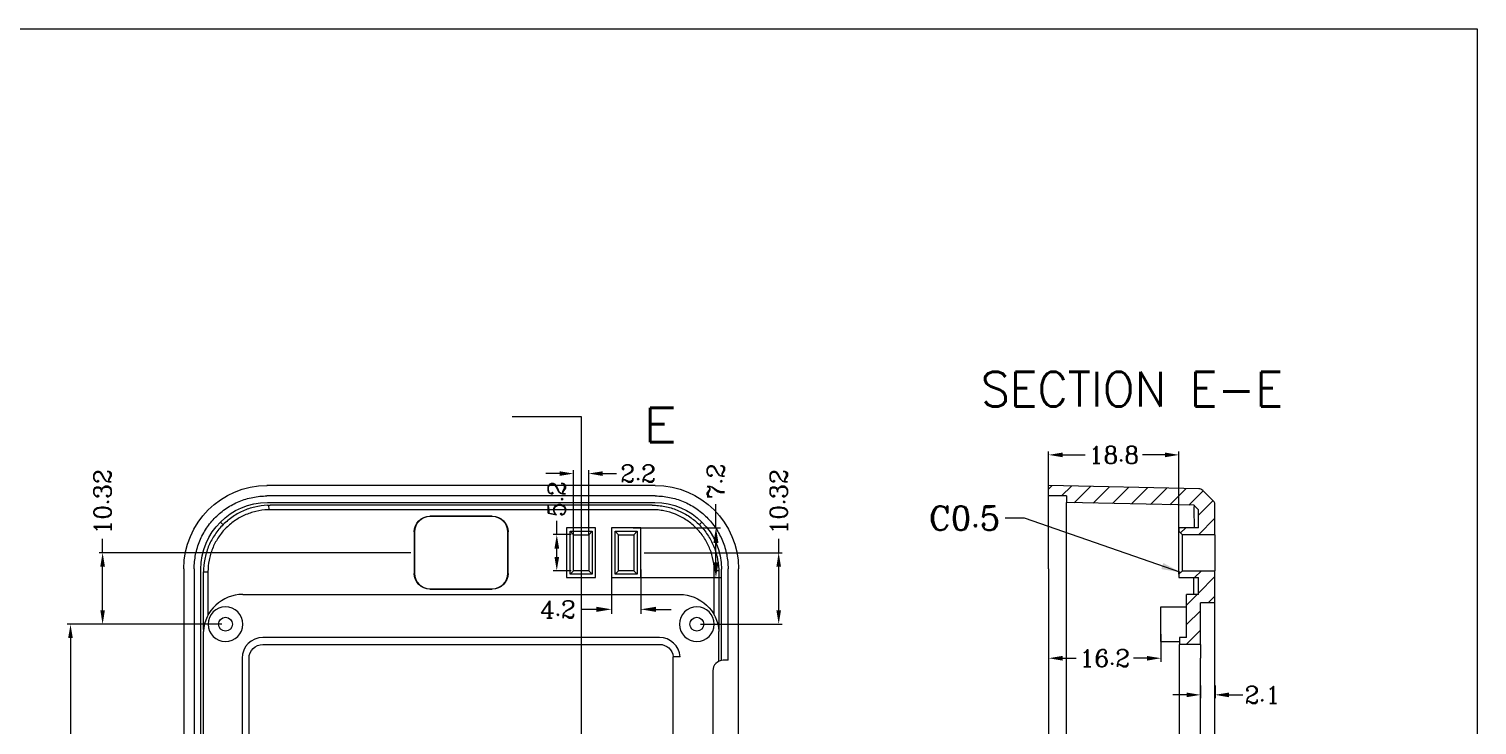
# Model space of a CAD drawing. Header units: millimetres. Extents: x -9806 to -9403, y -2852 to -2311.
# Drawn here: x -9611.5 to -9402.7, y -2411.7 to -2311.3 of the extents above; entities that cross this region are included whole.
import ezdxf
from ezdxf.lldxf.tags import DXFTag

# ---------------------------------------------------------------- set-up
doc = ezdxf.new("R2010")
doc.units = ezdxf.units.MM
doc.layers.get('0').update_dxf_attribs({"linetype": 'CONTINUOUS'})
doc.layers.get('Defpoints').update_dxf_attribs({"linetype": 'CONTINUOUS'})
doc.layers.add('5', color=7, linetype='CONTINUOUS', true_color=0xffffff)
doc.layers.add('dim', color=82, linetype='CONTINUOUS', lineweight=9)
doc.styles.add('DEFAULT', font='simplex.shx')
doc.styles.add('ROMANC', font='romanc.shx', dxfattribs={"bigfont": 'gbcbig.shx'})
tags = doc.linetypes.add('PHANTOM', pattern=[50.5, 18, -6.5, 6.5, -6.5, 6.5, -6.5]).pattern_tags.tags
tags[14:15] = [DXFTag(74, 4), DXFTag(75, 0), DXFTag(340, '0'), DXFTag(46, 0.0), DXFTag(50, 0.0), DXFTag(44, 0.0), DXFTag(45, 0.0)]
tags[12:13] = [DXFTag(74, 4), DXFTag(75, 0), DXFTag(340, '0'), DXFTag(46, 0.0), DXFTag(50, 0.0), DXFTag(44, 0.0), DXFTag(45, 0.0)]
tags[10:11] = [DXFTag(74, 4), DXFTag(75, 0), DXFTag(340, '0'), DXFTag(46, 0.0), DXFTag(50, 0.0), DXFTag(44, 0.0), DXFTag(45, 0.0)]
tags[8:9] = [DXFTag(74, 4), DXFTag(75, 0), DXFTag(340, '0'), DXFTag(46, 0.0), DXFTag(50, 0.0), DXFTag(44, 0.0), DXFTag(45, 0.0)]
tags[6:7] = [DXFTag(74, 4), DXFTag(75, 0), DXFTag(340, '0'), DXFTag(46, 0.0), DXFTag(50, 0.0), DXFTag(44, 0.0), DXFTag(45, 0.0)]
tags[4:5] = [DXFTag(74, 4), DXFTag(75, 0), DXFTag(340, '0'), DXFTag(46, 0.0), DXFTag(50, 0.0), DXFTag(44, 0.0), DXFTag(45, 0.0)]
doc.dimstyles.new('YanXiu', dxfattribs={"dimtxt": 2.5, "dimasz": 2.2, "dimexe": 0.66, "dimexo": 0.66, "dimgap": 0.66, "dimtad": 0, "dimdsep": 46, "dimtxsty": 'ROMANC', "dimcen": 0, "dimclrd": 256, "dimclre": 131, "dimclrt": 42, "dimazin": 2, "dimtfac": 1, "dimtofl": 0, "dimtmove": 0, "dimatfit": 3, "dimfxl": 0, "dimlwd": 5, "dimlwe": 5, "dimarcsym": 0})

# ---------------------------------------------------------------- blocks, each defined once
blk = doc.blocks.new('ASSORTED_DRAFT10')
at = {"color": 32}
blk.add_solid([(1526.96, 987.56), (1530.96, 988.09), (1530.96, 987.04), (1526.96, 987.56)], dxfattribs=at)
blk = doc.blocks.new('*D40')
at = {"lineweight": 5}
for p, q in [((-3175.29, -1916.9), (-3175.29, -1913.49)), ((-3175.29, -1921.9), (-3175.29, -1919.1))]:
    blk.add_line(p, q, dxfattribs=at)
at = {"color": 131, "lineweight": 5}
for p, q in [((-3187.24, -1916.9), (-3174.63, -1916.9)), ((-3187.73, -1924.1), (-3174.63, -1924.1))]:
    blk.add_line(p, q, dxfattribs=at)
for points in [[(-3175.65, -1919.1), (-3174.92, -1919.1), (-3175.29, -1916.9)], [(-3175.65, -1921.9), (-3174.92, -1921.9), (-3175.29, -1924.1)]]:
    blk.add_solid(points)
at = {"layer": 'Defpoints', "color": 0}
for p in [(-3187.9, -1916.9), (-3175.29, -1916.9), (-3188.39, -1924.1)]:
    blk.add_point(p, dxfattribs=at)
at = {"color": 42, "insert": (-3175.29, -1910.21), "char_height": 2.5, "attachment_point": 5, "rotation": 90, "style": 'ROMANC'}
blk.add_mtext('7.2', dxfattribs=at)
blk = doc.blocks.new('*D41')
at = {"color": 131, "lineweight": 5}
for p, q in [((-3190.34, -1922.92), (-3190.34, -1929.33)), ((-3186.14, -1922.92), (-3186.14, -1929.33))]:
    blk.add_line(p, q, dxfattribs=at)
at = {"lineweight": 5}
for p, q in [((-3192.54, -1928.67), (-3194.74, -1928.67)), ((-3183.94, -1928.67), (-3181.74, -1928.67))]:
    blk.add_line(p, q, dxfattribs=at)
for points in [[(-3192.54, -1928.3), (-3192.54, -1929.04), (-3190.34, -1928.67)], [(-3183.94, -1928.3), (-3183.94, -1929.04), (-3186.14, -1928.67)]]:
    blk.add_solid(points)
at = {"layer": 'Defpoints', "color": 0}
for p in [(-3190.34, -1922.26), (-3186.14, -1922.26), (-3190.34, -1928.67)]:
    blk.add_point(p, dxfattribs=at)
at = {"color": 42, "insert": (-3198.08, -1928.67), "char_height": 2.5, "attachment_point": 5, "style": 'ROMANC'}
blk.add_mtext('4.2', dxfattribs=at)
blk = doc.blocks.new('*D8')
at = {"layer": 'Defpoints', "color": 0}
for p in [(-3198.25, -1917.9), (-3195.65, -1917.9), (-3195.65, -1923.1)]:
    blk.add_point(p, dxfattribs=at)
at = {"layer": 'dim', "lineweight": 5}
for p, q in [((-3198.25, -1917.9), (-3198.25, -1915.9)), ((-3198.25, -1921.1), (-3198.25, -1919.9))]:
    blk.add_line(p, q, dxfattribs=at)
at = {"layer": 'dim', "color": 131, "lineweight": 5}
for p, q in [((-3196.15, -1917.9), (-3198.75, -1917.9)), ((-3196.15, -1923.1), (-3198.75, -1923.1))]:
    blk.add_line(p, q, dxfattribs=at)
at = {"layer": 'dim'}
for points in [[(-3198.58, -1919.9), (-3197.91, -1919.9), (-3198.25, -1917.9)], [(-3198.58, -1921.1), (-3197.91, -1921.1), (-3198.25, -1923.1)]]:
    blk.add_solid(points, dxfattribs=at)
at = {"layer": 'dim', "color": 42, "insert": (-3198.25, -1912.78), "char_height": 2.5, "attachment_point": 5, "rotation": 90, "style": 'ROMANC'}
blk.add_mtext('5.2', dxfattribs=at)
blk = doc.blocks.new('*D9')
at = {"layer": 'Defpoints', "color": 0}
for p in [(-3193.64, -1909.09), (-3195.84, -1918.52), (-3193.64, -1918.52)]:
    blk.add_point(p, dxfattribs=at)
at = {"layer": 'dim', "lineweight": 5}
for p, q in [((-3197.84, -1909.09), (-3199.84, -1909.09)), ((-3191.64, -1909.09), (-3189.64, -1909.09))]:
    blk.add_line(p, q, dxfattribs=at)
at = {"layer": 'dim', "color": 131, "lineweight": 5}
for p, q in [((-3195.84, -1918.02), (-3195.84, -1908.59)), ((-3193.64, -1918.02), (-3193.64, -1908.59))]:
    blk.add_line(p, q, dxfattribs=at)
at = {"layer": 'dim'}
for points in [[(-3197.84, -1908.76), (-3197.84, -1909.43), (-3195.84, -1909.09)], [(-3191.64, -1908.76), (-3191.64, -1909.43), (-3193.64, -1909.09)]]:
    blk.add_solid(points, dxfattribs=at)
at = {"layer": 'dim', "color": 42, "insert": (-3186.52, -1909.09), "char_height": 2.5, "attachment_point": 5, "style": 'ROMANC'}
blk.add_mtext('2.2', dxfattribs=at)
blk = doc.blocks.new('*D10')
at = {"layer": 'Defpoints', "color": 0}
for p in [(-3127.3, -1906.4), (-3127.3, -1920.91), (-3108.5, -1919.87)]:
    blk.add_point(p, dxfattribs=at)
at = {"layer": 'dim', "color": 131, "lineweight": 5}
for p, q in [((-3127.3, -1920.41), (-3127.3, -1905.9)), ((-3108.5, -1919.37), (-3108.5, -1905.9))]:
    blk.add_line(p, q, dxfattribs=at)
at = {"layer": 'dim', "lineweight": 5}
for p, q in [((-3125.3, -1906.4), (-3122.03, -1906.4)), ((-3110.5, -1906.4), (-3113.77, -1906.4))]:
    blk.add_line(p, q, dxfattribs=at)
at = {"layer": 'dim'}
for points in [[(-3125.3, -1906.06), (-3125.3, -1906.73), (-3127.3, -1906.4)], [(-3110.5, -1906.06), (-3110.5, -1906.73), (-3108.5, -1906.4)]]:
    blk.add_solid(points, dxfattribs=at)
at = {"layer": 'dim', "color": 42, "insert": (-3117.9, -1906.4), "char_height": 2.5, "attachment_point": 5, "style": 'ROMANC'}
blk.add_mtext('18.8', dxfattribs=at)
blk = doc.blocks.new('*D11')
at = {"layer": 'Defpoints', "color": 0}
for p in [(-3111.1, -1931.74), (-3127.3, -1933.26), (-3127.3, -1935.72)]:
    blk.add_point(p, dxfattribs=at)
at = {"layer": 'dim', "color": 131, "lineweight": 5}
for p, q in [((-3127.3, -1933.76), (-3127.3, -1936.22)), ((-3111.1, -1932.24), (-3111.1, -1936.22))]:
    blk.add_line(p, q, dxfattribs=at)
at = {"layer": 'dim', "lineweight": 5}
for p, q in [((-3125.3, -1935.72), (-3123.33, -1935.72)), ((-3113.1, -1935.72), (-3115.07, -1935.72))]:
    blk.add_line(p, q, dxfattribs=at)
at = {"layer": 'dim'}
for points in [[(-3125.3, -1935.39), (-3125.3, -1936.06), (-3127.3, -1935.72)], [(-3113.1, -1935.39), (-3113.1, -1936.06), (-3111.1, -1935.72)]]:
    blk.add_solid(points, dxfattribs=at)
at = {"layer": 'dim', "color": 42, "insert": (-3119.2, -1935.72), "char_height": 2.5, "attachment_point": 5, "style": 'ROMANC'}
blk.add_mtext('16.2', dxfattribs=at)
blk = doc.blocks.new('*D12')
at = {"layer": 'Defpoints', "color": 0}
for p in [(-3105.4, -1939.17), (-3103.3, -1939.17), (-3103.3, -1941)]:
    blk.add_point(p, dxfattribs=at)
at = {"layer": 'dim', "color": 131, "lineweight": 5}
for p, q in [((-3105.4, -1939.67), (-3105.4, -1941.5)), ((-3103.3, -1939.67), (-3103.3, -1941.5))]:
    blk.add_line(p, q, dxfattribs=at)
at = {"layer": 'dim', "lineweight": 5}
for p, q in [((-3107.4, -1941), (-3109.4, -1941)), ((-3101.3, -1941), (-3099.3, -1941))]:
    blk.add_line(p, q, dxfattribs=at)
at = {"layer": 'dim'}
for points in [[(-3107.4, -1940.67), (-3107.4, -1941.34), (-3105.4, -1941)], [(-3101.3, -1940.67), (-3101.3, -1941.34), (-3103.3, -1941)]]:
    blk.add_solid(points, dxfattribs=at)
at = {"layer": 'dim', "color": 42, "insert": (-3096.48, -1941), "char_height": 2.5, "attachment_point": 5, "style": 'ROMANC'}
blk.add_mtext('2.1', dxfattribs=at)
blk = doc.blocks.new('*D57')
at = {"layer": 'Defpoints', "color": 0}
for p in [(-3268.39, -1930.82), (-3246.04, -1930.82), (-3256.15, -1975.82)]:
    blk.add_point(p, dxfattribs=at)
at = {"layer": 'dim', "color": 131, "lineweight": 5}
for p, q in [((-3246.54, -1930.82), (-3268.89, -1930.82)), ((-3256.65, -1975.82), (-3268.89, -1975.82))]:
    blk.add_line(p, q, dxfattribs=at)
at = {"layer": 'dim', "lineweight": 5}
for p, q in [((-3268.39, -1932.82), (-3268.39, -1950.74)), ((-3268.39, -1973.82), (-3268.39, -1955.9))]:
    blk.add_line(p, q, dxfattribs=at)
at = {"layer": 'dim'}
for points in [[(-3268.73, -1932.82), (-3268.06, -1932.82), (-3268.39, -1930.82)], [(-3268.73, -1973.82), (-3268.06, -1973.82), (-3268.39, -1975.82)]]:
    blk.add_solid(points, dxfattribs=at)
at = {"layer": 'dim', "color": 42, "insert": (-3268.39, -1953.32), "char_height": 2.5, "attachment_point": 5, "rotation": 90, "style": 'ROMANC'}
blk.add_mtext('45', dxfattribs=at)
blk = doc.blocks.new('*D62')
at = {"layer": 'Defpoints', "color": 0}
for p in [(-3186.14, -1920.5), (-3166.24, -1920.5), (-3178.04, -1930.82)]:
    blk.add_point(p, dxfattribs=at)
at = {"layer": 'dim', "lineweight": 5}
for p, q in [((-3166.24, -1920.5), (-3166.24, -1918.5)), ((-3166.24, -1928.82), (-3166.24, -1922.5))]:
    blk.add_line(p, q, dxfattribs=at)
at = {"layer": 'dim', "color": 131, "lineweight": 5}
for p, q in [((-3185.64, -1920.5), (-3165.74, -1920.5)), ((-3177.54, -1930.82), (-3165.74, -1930.82))]:
    blk.add_line(p, q, dxfattribs=at)
at = {"layer": 'dim'}
for points in [[(-3166.57, -1922.5), (-3165.91, -1922.5), (-3166.24, -1920.5)], [(-3166.57, -1928.82), (-3165.91, -1928.82), (-3166.24, -1930.82)]]:
    blk.add_solid(points, dxfattribs=at)
at = {"layer": 'dim', "color": 42, "insert": (-3166.24, -1913.18), "char_height": 2.5, "attachment_point": 5, "rotation": 90, "style": 'ROMANC'}
blk.add_mtext('10.32', dxfattribs=at)
blk = doc.blocks.new('*D63')
at = {"layer": 'Defpoints', "color": 0}
for p in [(-3263.76, -1920.5), (-3218.8, -1920.5), (-3246.04, -1930.82)]:
    blk.add_point(p, dxfattribs=at)
at = {"layer": 'dim', "lineweight": 5}
for p, q in [((-3263.76, -1920.5), (-3263.76, -1918.5)), ((-3263.76, -1928.82), (-3263.76, -1922.5))]:
    blk.add_line(p, q, dxfattribs=at)
at = {"layer": 'dim', "color": 131, "lineweight": 5}
for p, q in [((-3219.3, -1920.5), (-3264.26, -1920.5)), ((-3246.54, -1930.82), (-3264.26, -1930.82))]:
    blk.add_line(p, q, dxfattribs=at)
at = {"layer": 'dim'}
for points in [[(-3264.09, -1922.5), (-3263.43, -1922.5), (-3263.76, -1920.5)], [(-3264.09, -1928.82), (-3263.43, -1928.82), (-3263.76, -1930.82)]]:
    blk.add_solid(points, dxfattribs=at)
at = {"layer": 'dim', "color": 42, "insert": (-3263.76, -1913.18), "char_height": 2.5, "attachment_point": 5, "rotation": 90, "style": 'ROMANC'}
blk.add_mtext('10.32', dxfattribs=at)

msp = doc.modelspace()

# ---------------------------------------------------------------- linework, layer by layer
at = {"color": 7, "linetype": 'Continuous'}
for p, q in [((-9464.468, -2377.709), (-9463.938, -2377.179)), ((-9462.613, -2378.668), (-9461.181, -2377.237)), ((-9460.776, -2379.646), (-9458.425, -2377.294)), ((-9458.019, -2379.703), (-9455.668, -2377.352)), ((-9455.263, -2379.761), (-9452.912, -2377.41)), ((-9452.506, -2379.819), (-9450.155, -2377.468)), ((-9449.75, -2379.877), (-9447.398, -2377.525)), ((-9446.993, -2379.934), (-9444.642, -2377.583)), ((-9444.236, -2379.992), (-9442.173, -2377.929)), ((-9442.868, -2381.438), (-9440.781, -2379.351)), ((-9445.423, -2383.993), (-9444.679, -2383.249)), ((-9442.864, -2384.249), (-9440.468, -2381.852)), ((-9443.436, -2390.449), (-9442.436, -2389.449)), ((-9442.868, -2392.695), (-9440.468, -2390.295)), ((-9444.568, -2394.395), (-9443.045, -2392.873)), ((-9441.431, -2394.073), (-9440.468, -2393.11)), ((-9444.568, -2397.21), (-9442.568, -2395.21)), ((-9444.616, -2400.073), (-9442.568, -2398.024))]:
    msp.add_line(p, q, dxfattribs=at)
at = {"layer": '5', "color": 7, "linetype": 'Continuous', "lineweight": 0}
for p, q in [((-9541.856, -2367.218), (-9531.906, -2367.218)), ((-9521.203, -2377.168), (-9577.213, -2377.168)), ((-9521.203, -2378.668), (-9577.213, -2378.668)), ((-9464.468, -2378.668), (-9464.468, -2377.168)), ((-9442.794, -2377.622), (-9464.468, -2377.168)), ((-9461.868, -2378.668), (-9464.468, -2378.668)), ((-9461.868, -2378.668), (-9461.868, -2379.623)), ((-9442.239, -2377.862), (-9440.61, -2379.525)), ((-9577.157, -2379.623), (-9521.259, -2379.623)), ((-9576.989, -2380.01), (-9576.965, -2380.652)), ((-9521.648, -2380.008), (-9576.767, -2380.008)), ((-9521.661, -2380.65), (-9576.755, -2380.65)), ((-9443.497, -2380.008), (-9461.868, -2379.623)), ((-9461.868, -2389.221), (-9461.868, -2379.623)), ((-9443.497, -2380.008), (-9442.868, -2380.65)), ((-9443.496, -2380.008), (-9443.497, -2380.008)), ((-9443.495, -2380.015), (-9443.496, -2380.009)), ((-9442.868, -2383.249), (-9442.868, -2380.65)), ((-9440.468, -2384.249), (-9440.468, -2379.875)), ((-9583.944, -2382.434), (-9583.559, -2382.819)), ((-9555.275, -2382.285), (-9555.305, -2382.255)), ((-9544.711, -2381.592), (-9553.705, -2381.592)), ((-9544.711, -2381.634), (-9553.705, -2381.634)), ((-9543.141, -2382.285), (-9543.111, -2382.255)), ((-9534.006, -2383.249), (-9534.006, -2390.449)), ((-9529.806, -2383.249), (-9534.006, -2383.249)), ((-9529.806, -2390.449), (-9529.806, -2383.249)), ((-9523.306, -2383.249), (-9527.506, -2383.249)), ((-9527.506, -2383.249), (-9527.506, -2390.449)), ((-9523.306, -2390.449), (-9523.306, -2383.249)), ((-9514.472, -2382.434), (-9514.857, -2382.819)), ((-9442.868, -2383.249), (-9445.668, -2383.249)), ((-9445.668, -2383.249), (-9445.668, -2383.749)), ((-9555.968, -2383.855), (-9555.968, -2389.843)), ((-9555.926, -2383.855), (-9555.926, -2389.843)), ((-9542.49, -2389.843), (-9542.49, -2383.855)), ((-9542.448, -2389.843), (-9542.448, -2383.855)), ((-9533.506, -2383.749), (-9530.306, -2383.749)), ((-9533.506, -2383.749), (-9533.006, -2384.249)), ((-9533.506, -2389.949), (-9533.506, -2383.749)), ((-9533.006, -2389.449), (-9533.006, -2384.249)), ((-9533.006, -2384.249), (-9530.806, -2384.249)), ((-9530.306, -2383.749), (-9530.806, -2384.249)), ((-9530.806, -2384.249), (-9530.806, -2389.449)), ((-9530.306, -2383.749), (-9530.306, -2389.949)), ((-9527.006, -2389.949), (-9527.006, -2383.749)), ((-9527.006, -2383.749), (-9526.506, -2384.249)), ((-9527.006, -2383.749), (-9523.806, -2383.749)), ((-9526.506, -2384.249), (-9524.306, -2384.249)), ((-9526.506, -2389.449), (-9526.506, -2384.249)), ((-9523.806, -2383.749), (-9524.306, -2384.249)), ((-9524.306, -2384.249), (-9524.306, -2389.449)), ((-9523.806, -2383.749), (-9523.806, -2389.949)), ((-9445.668, -2383.749), (-9445.168, -2384.249)), ((-9445.668, -2389.949), (-9445.668, -2383.749)), ((-9440.468, -2384.249), (-9445.168, -2384.249)), ((-9445.168, -2389.449), (-9445.168, -2384.249)), ((-9440.468, -2384.249), (-9440.468, -2389.449)), ((-9589.21, -2389.166), (-9589.21, -2495.171)), ((-9587.71, -2389.168), (-9587.71, -2495.169)), ((-9586.755, -2437.918), (-9586.755, -2389.221)), ((-9533.506, -2389.949), (-9533.006, -2389.449)), ((-9530.806, -2389.449), (-9533.006, -2389.449)), ((-9530.306, -2389.949), (-9530.806, -2389.449)), ((-9527.006, -2389.949), (-9526.506, -2389.449)), ((-9524.306, -2389.449), (-9526.506, -2389.449)), ((-9523.806, -2389.949), (-9524.306, -2389.449)), ((-9512.047, -2389.456), (-9512.689, -2389.477)), ((-9511.661, -2402.391), (-9511.661, -2389.221)), ((-9510.706, -2402.368), (-9510.706, -2389.168)), ((-9509.206, -2495.171), (-9509.206, -2389.166)), ((-9464.468, -2389.168), (-9464.468, -2495.169)), ((-9461.868, -2437.918), (-9461.868, -2389.221)), ((-9445.168, -2389.449), (-9445.668, -2389.949)), ((-9445.168, -2389.449), (-9440.468, -2389.449)), ((-9440.468, -2394.073), (-9440.468, -2389.449)), ((-9586.37, -2397.943), (-9586.37, -2389.616)), ((-9585.728, -2389.62), (-9585.728, -2395.878)), ((-9555.275, -2391.413), (-9555.305, -2391.442)), ((-9543.141, -2391.413), (-9543.111, -2391.442)), ((-9534.006, -2390.449), (-9529.806, -2390.449)), ((-9530.306, -2389.949), (-9533.506, -2389.949)), ((-9527.506, -2390.449), (-9523.306, -2390.449)), ((-9523.806, -2389.949), (-9527.006, -2389.949)), ((-9512.688, -2395.878), (-9512.688, -2389.623)), ((-9512.046, -2389.613), (-9512.046, -2397.943)), ((-9445.668, -2389.949), (-9445.668, -2390.449)), ((-9445.668, -2390.449), (-9442.868, -2390.449)), ((-9443.497, -2392.873), (-9443.497, -2390.449)), ((-9442.868, -2392.873), (-9442.868, -2390.449)), ((-9580.705, -2392.873), (-9517.711, -2392.873)), ((-9553.705, -2392.063), (-9544.711, -2392.063)), ((-9553.705, -2392.105), (-9544.711, -2392.105)), ((-9444.568, -2399.073), (-9444.568, -2392.873)), ((-9442.868, -2392.873), (-9444.568, -2392.873)), ((-9448.265, -2394.668), (-9444.568, -2394.668)), ((-9448.265, -2399.668), (-9448.265, -2394.668)), ((-9442.568, -2400.073), (-9442.568, -2394.073)), ((-9440.468, -2394.073), (-9442.568, -2394.073)), ((-9440.468, -2398.173), (-9440.468, -2394.073)), ((-9586.393, -2437.465), (-9586.393, -2398.196)), ((-9520.611, -2399.073), (-9577.805, -2399.073)), ((-9512.023, -2402.502), (-9512.023, -2398.196)), ((-9448.265, -2399.668), (-9445.568, -2399.668)), ((-9444.568, -2399.073), (-9445.568, -2399.073)), ((-9445.568, -2399.073), (-9445.568, -2400.073)), ((-9440.468, -2486.166), (-9440.468, -2398.173)), ((-9580.805, -2402.073), (-9580.805, -2441.478)), ((-9579.805, -2482.266), (-9579.805, -2402.073)), ((-9577.805, -2400.073), (-9520.611, -2400.073)), ((-9517.618, -2401.868), (-9518.621, -2401.868)), ((-9518.611, -2422.468), (-9518.611, -2402.073)), ((-9442.568, -2400.073), (-9445.568, -2400.073)), ((-9445.568, -2402.073), (-9445.568, -2400.073)), ((-9445.568, -2482.266), (-9445.568, -2402.073)), ((-9442.568, -2400.073), (-9442.568, -2402.073)), ((-9442.568, -2482.266), (-9442.568, -2402.073)), ((-9512.906, -2403.868), (-9512.906, -2420.468)), ((-9510.706, -2402.368), (-9511.406, -2402.368))]:
    msp.add_line(p, q, dxfattribs=at)
at = {"layer": '5', "color": 7, "linetype": 'PHANTOM', "lineweight": 0}
msp.add_line((-9531.906, -2367.218), (-9531.906, -2444.373), dxfattribs=at)
at = {"layer": '5', "color": 7, "linetype": 'Continuous', "lineweight": 0}
for centre, radius, start, end in [((-9442.81, -2378.422), 0.8, 44.39962, 88.79878), ((-9440.968, -2379.875), 0.5, 0.00008, 44.40013), ((-9553.705, -2383.855), 2.22, 90, 180), ((-9544.711, -2383.855), 2.22, 0, 90), ((-9553.705, -2389.843), 2.22, 180, 270), ((-9544.711, -2389.843), 2.22, 270, 0), ((-9580.705, -2398.573), 5.7, 90, 176.21235), ((-9583.208, -2397.168), 2.5, 90, 270), ((-9583.208, -2397.168), 2.5, 270, 90), ((-9515.208, -2397.168), 2.5, 90, 270), ((-9515.208, -2397.168), 2.5, 270, 90), ((-9577.805, -2402.073), 3, 90, 180), ((-9520.611, -2402.073), 3, 3.90627, 90), ((-9520.611, -2402.073), 2, 0, 5.8651), ((-9511.406, -2403.868), 1.5, 90, 180)]:
    msp.add_arc(centre, radius, start, end, dxfattribs=at)
at = {"layer": '5', "color": 7, "linetype": 'Continuous', "lineweight": 0, "extrusion": (0, 0, -1)}
for centre, radius, start, end in [((9553.705, -2383.855), 2.262, 0, 90), ((9544.711, -2383.855), 2.262, 90, 180), ((9553.705, -2389.843), 2.262, 270, 0), ((9544.711, -2389.843), 2.262, 180, 270), ((9517.711, -2398.573), 5.7, 90, 176.21235), ((9583.208, -2397.168), 1, 270, 90), ((9583.208, -2397.168), 1, 90, 270), ((9515.208, -2397.168), 1, 270, 90), ((9515.208, -2397.168), 1, 90, 270), ((9577.805, -2402.073), 2, 0, 90), ((9520.611, -2402.073), 2, 90, 174.1349)]:
    msp.add_arc(centre, radius, start, end, dxfattribs=at)
for centre, major_axis, start_param, end_param in [((-9577.207, -2389.17), (8.489, -8.489), 2.3563406, 3.9267715), ((-9521.208, -2389.17), (-8.489, -8.489), 2.3564138, 3.9268447), ((-9577.153, -2389.225), (6.791, -6.791), 2.3564138, 3.9267715), ((-9521.263, -2389.225), (-6.791, -6.791), 2.3564138, 3.9267715)]:
    msp.add_ellipse(centre, major_axis=major_axis, ratio=0.9995615, start_param=start_param, end_param=end_param, dxfattribs=at)
at = {"layer": '5', "color": 7, "linetype": 'Continuous', "lineweight": 0}
for points, knots in [([(-9584.636, -2381.742), (-9584.151, -2381.258), (-9583.082, -2380.38), (-9581.256, -2379.405), (-9579.275, -2378.803), (-9577.898, -2378.668), (-9577.213, -2378.668)], [0, 0, 0, 0, 0.2499623, 0.4999554, 0.7499565, 1, 1, 1, 1]), ([(-9521.203, -2378.668), (-9520.518, -2378.668), (-9519.141, -2378.803), (-9517.16, -2379.405), (-9515.334, -2380.38), (-9514.265, -2381.258), (-9513.78, -2381.742)], [0, 0, 0, 0, 0.2500435, 0.5000446, 0.7500377, 1, 1, 1, 1]), ([(-9464.468, -2381.742), (-9464.468, -2381.258), (-9464.468, -2380.38), (-9464.468, -2379.405), (-9464.468, -2378.803), (-9464.468, -2378.668), (-9464.468, -2378.668)], [0, 0, 0, 0, 0.2499623, 0.4999554, 0.7499565, 1, 1, 1, 1]), ([(-9577.143, -2380.015), (-9577.761, -2380.039), (-9578.371, -2380.122), (-9579.575, -2380.405), (-9580.154, -2380.602), (-9580.988, -2380.977), (-9581.261, -2381.116), (-9581.794, -2381.42), (-9582.056, -2381.586), (-9582.809, -2382.118), (-9583.271, -2382.516), (-9584.118, -2383.397), (-9584.505, -2383.886), (-9585.168, -2384.914), (-9585.449, -2385.455), (-9585.792, -2386.309), (-9585.894, -2386.602), (-9586.067, -2387.192), (-9586.139, -2387.489), (-9586.312, -2388.388), (-9586.371, -2388.997), (-9586.37, -2389.616)], [0, 0, 0, 0, 0.125, 0.125, 0.25, 0.25, 0.3125, 0.3125, 0.375, 0.375, 0.5, 0.5, 0.625, 0.625, 0.75, 0.75, 0.8125, 0.8125, 0.875, 0.875, 1, 1, 1, 1]), ([(-9577.116, -2380.656), (-9577.693, -2380.677), (-9578.261, -2380.756), (-9579.382, -2381.024), (-9579.924, -2381.211), (-9580.702, -2381.561), (-9580.956, -2381.69), (-9581.453, -2381.972), (-9581.697, -2382.127), (-9582.403, -2382.622), (-9582.835, -2382.992), (-9583.426, -2383.608), (-9583.613, -2383.823), (-9583.968, -2384.274), (-9584.136, -2384.51), (-9584.6, -2385.232), (-9584.861, -2385.738), (-9585.183, -2386.533), (-9585.278, -2386.805), (-9585.442, -2387.357), (-9585.511, -2387.634), (-9585.675, -2388.474), (-9585.731, -2389.042), (-9585.728, -2389.62)], [0, 0, 0, 0, 0.125, 0.125, 0.25, 0.25, 0.3125, 0.3125, 0.375, 0.375, 0.5, 0.5, 0.5625, 0.5625, 0.625, 0.625, 0.75, 0.75, 0.8125, 0.8125, 0.875, 0.875, 1, 1, 1, 1]), ([(-9577.143, -2380.015), (-9577.081, -2380.012), (-9577.018, -2380.011), (-9576.893, -2380.008), (-9576.83, -2380.008), (-9576.767, -2380.008)], [0, 0, 0, 0, 0.499904, 0.499904, 1, 1, 1, 1]), ([(-9576.755, -2380.65), (-9576.815, -2380.65), (-9576.875, -2380.65), (-9576.996, -2380.652), (-9577.056, -2380.653), (-9577.116, -2380.656)], [0, 0, 0, 0, 0.4999107, 0.4999107, 1, 1, 1, 1]), ([(-9512.694, -2389.259), (-9512.715, -2388.682), (-9512.795, -2388.117), (-9513.06, -2387.006), (-9513.248, -2386.456), (-9513.718, -2385.414), (-9514, -2384.917), (-9514.661, -2383.974), (-9515.033, -2383.539), (-9515.648, -2382.95), (-9515.863, -2382.763), (-9516.312, -2382.41), (-9516.547, -2382.242), (-9517.272, -2381.776), (-9517.778, -2381.515), (-9518.835, -2381.089), (-9519.391, -2380.923), (-9520.234, -2380.757), (-9520.516, -2380.716), (-9521.086, -2380.661), (-9521.372, -2380.65), (-9521.661, -2380.65)], [0, 0, 0, 0, 0.125, 0.125, 0.25, 0.25, 0.375, 0.375, 0.5, 0.5, 0.5625, 0.5625, 0.625, 0.625, 0.75, 0.75, 0.875, 0.875, 0.9375, 0.9375, 1, 1, 1, 1]), ([(-9521.648, -2380.008), (-9521.339, -2380.007), (-9521.033, -2380.022), (-9520.423, -2380.081), (-9520.12, -2380.124), (-9519.217, -2380.299), (-9518.621, -2380.475), (-9517.489, -2380.932), (-9516.948, -2381.212), (-9516.174, -2381.712), (-9515.922, -2381.893), (-9515.441, -2382.274), (-9515.212, -2382.475), (-9514.553, -2383.108), (-9514.153, -2383.572), (-9513.442, -2384.581), (-9513.14, -2385.111), (-9512.765, -2385.945), (-9512.653, -2386.229), (-9512.456, -2386.811), (-9512.371, -2387.109), (-9512.16, -2388.006), (-9512.077, -2388.614), (-9512.053, -2389.231)], [0, 0, 0, 0, 0.0625, 0.0625, 0.125, 0.125, 0.25, 0.25, 0.375, 0.375, 0.4375, 0.4375, 0.5, 0.5, 0.625, 0.625, 0.75, 0.75, 0.8125, 0.8125, 0.875, 0.875, 1, 1, 1, 1]), ([(-9443.495, -2380.015), (-9443.493, -2380.039), (-9443.495, -2380.122), (-9443.499, -2380.405), (-9443.5, -2380.602), (-9443.5, -2380.977), (-9443.5, -2381.116), (-9443.499, -2381.42), (-9443.498, -2381.586), (-9443.495, -2382.118), (-9443.493, -2382.516), (-9443.494, -2383.045), (-9443.494, -2383.135), (-9443.494, -2383.227)], [0, 0, 0, 0, 0.2380548, 0.2380548, 0.4761096, 0.4761096, 0.595137, 0.595137, 0.7141644, 0.7141644, 0.9522192, 0.9522192, 1, 1, 1, 1]), ([(-9587.71, -2389.168), (-9587.71, -2388.482), (-9587.575, -2387.104), (-9586.974, -2385.123), (-9585.998, -2383.296), (-9585.12, -2382.227), (-9584.636, -2381.742)], [0, 0, 0, 0, 0.2500437, 0.5000448, 0.7500378, 1, 1, 1, 1]), ([(-9513.78, -2381.742), (-9513.295, -2382.227), (-9512.417, -2383.296), (-9511.442, -2385.123), (-9510.841, -2387.104), (-9510.706, -2388.482), (-9510.706, -2389.168)], [0, 0, 0, 0, 0.2499622, 0.4999552, 0.7499563, 1, 1, 1, 1]), ([(-9464.468, -2389.168), (-9464.468, -2388.482), (-9464.468, -2387.104), (-9464.468, -2385.123), (-9464.468, -2383.296), (-9464.468, -2382.227), (-9464.468, -2381.742)], [0, 0, 0, 0, 0.2500437, 0.5000448, 0.7500378, 1, 1, 1, 1]), ([(-9512.688, -2389.623), (-9512.688, -2389.563), (-9512.688, -2389.502), (-9512.69, -2389.38), (-9512.691, -2389.32), (-9512.694, -2389.259)], [0, 0, 0, 0, 0.4999092, 0.4999092, 1, 1, 1, 1]), ([(-9512.053, -2389.231), (-9512.05, -2389.295), (-9512.049, -2389.359), (-9512.046, -2389.486), (-9512.045, -2389.549), (-9512.046, -2389.613)], [0, 0, 0, 0, 0.4999012, 0.4999012, 1, 1, 1, 1]), ([(-9586.37, -2389.616), (-9586.35, -2389.616), (-9586.296, -2389.617), (-9586.189, -2389.625), (-9586.049, -2389.626), (-9585.888, -2389.625), (-9585.781, -2389.622), (-9585.728, -2389.62)], [0, 0, 0, 0, 0.0960873, 0.2502695, 0.5002845, 0.7501252, 1, 1, 1, 1])]:
    msp.add_open_spline(points, degree=3, knots=knots, dxfattribs=at)
at = {"layer": 'dim'}
msp.add_lwpolyline([(-9805.837, -2311.325), (-9402.67, -2311.325), (-9402.67, -2852.328), (-9805.837, -2852.328)], close=True, dxfattribs=at)

# ---------------------------------------------------------------- block references
at = {"layer": '5', "color": 7, "linetype": 'Continuous', "lineweight": 0, "xscale": 0.9950248759996612, "yscale": 0.9950248760000022, "zscale": 0.9950248759999999}
msp.add_blockref('ASSORTED_DRAFT10', (-11061.218, -3349.867), dxfattribs=at)

# ---------------------------------------------------------------- texts
at = {"layer": '5', "color": 7, "linetype": 'Continuous', "lineweight": 0, "char_height": 4.97512, "line_spacing_factor": 0.903614, "style": 'DEFAULT'}
for s, insert, attachment_point in [('\\W00.981;SECTION \\H5.00;E-E\\H5.00; ', (-9452.456, -2365.745), 8), ('\\W01.212;E ', (-9522.978, -2370.919), 7)]:
    msp.add_mtext(s, dxfattribs=dict(at, insert=insert, attachment_point=attachment_point))
at = {"layer": 'dim', "color": 42, "insert": (-9471.442, -2381.857), "char_height": 3.4826, "attachment_point": 6, "style": 'ROMANC'}
msp.add_mtext('C0.5', dxfattribs=at)

# ---------------------------------------------------------------- dimensions: what is measured, and where the dimension line sits
dim = msp.add_linear_dim(base=(-9512.453, -2383.249), p1=(-9525.558, -2390.449), p2=(-9525.061, -2383.249), angle=90, dimstyle='YanXiu')
dim.commit()
dim.dimension.update_dxf_attribs({"geometry": '*D40', "text_midpoint": (-9512.453, -2376.553), "dimtype": 128, "insert": (-6337.165, -466.347)})
dim = msp.add_linear_dim(base=(-9527.506, -2395.017), p1=(-9523.306, -2388.603), p2=(-9527.506, -2388.603), dimstyle='YanXiu')
dim.commit()
dim.dimension.update_dxf_attribs({"geometry": '*D41', "text_midpoint": (-9535.245, -2395.017), "insert": (-6337.165, -466.347)})
at = {"layer": 'dim'}
for base, p1, p2, picture, middle in [((-9464.468, -2372.742), (-9445.668, -2386.218), (-9464.468, -2387.252), '*D10', (-9455.068, -2372.742)), ((-9530.806, -2375.44), (-9533.006, -2384.87), (-9530.806, -2384.87), '*D9', (-9523.687, -2375.44)), ((-9464.468, -2402.069), (-9448.265, -2398.091), (-9464.468, -2399.604), '*D11', (-9456.366, -2402.069)), ((-9440.468, -2407.35), (-9442.568, -2405.515), (-9440.468, -2405.515), '*D12', (-9433.646, -2407.35))]:
    dim = msp.add_linear_dim(base=base, p1=p1, p2=p2, dimstyle='YanXiu', override={"dimasz": 2, "dimexe": 0.49975, "dimexo": 0.49975, "dimgap": 0.49975}, dxfattribs=at)
    dim.commit()
    dim.dimension.update_dxf_attribs({"geometry": picture, "text_midpoint": middle, "insert": (-6337.165, -466.347)})
for base, p1, p2, picture, middle in [((-9600.924, -2386.849), (-9583.208, -2397.168), (-9555.968, -2386.849), '*D63', (-9600.924, -2379.528)), ((-9535.412, -2384.249), (-9532.814, -2389.449), (-9532.814, -2384.249), '*D8', (-9535.412, -2379.13)), ((-9503.407, -2386.849), (-9515.208, -2397.168), (-9523.306, -2386.849), '*D62', (-9503.407, -2379.528)), ((-9605.559, -2397.168), (-9593.318, -2442.168), (-9583.208, -2397.168), '*D57', (-9605.559, -2419.668))]:
    dim = msp.add_linear_dim(base=base, p1=p1, p2=p2, angle=90, dimstyle='YanXiu', override={"dimasz": 2, "dimexe": 0.49975, "dimexo": 0.49975, "dimgap": 0.49975}, dxfattribs=at)
    dim.commit()
    dim.dimension.update_dxf_attribs({"geometry": picture, "text_midpoint": middle, "insert": (-6337.165, -466.347)})

# ---------------------------------------------------------------- leaders
at = {"layer": 'dim', "annotation_type": 0, "has_hookline": 1, "hookline_direction": 1, "text_width": 10.779}
msp.add_leader([(-9445.414, -2389.696), (-9467.942, -2381.857), (-9470.742, -2381.857)], dimstyle='YanXiu', override={"dimtxt": 3.5, "dimasz": 2.8, "dimexe": 0.69965, "dimexo": 0.69965, "dimgap": 0.69965}, dxfattribs=at)

doc.saveas('drawing.dxf')
